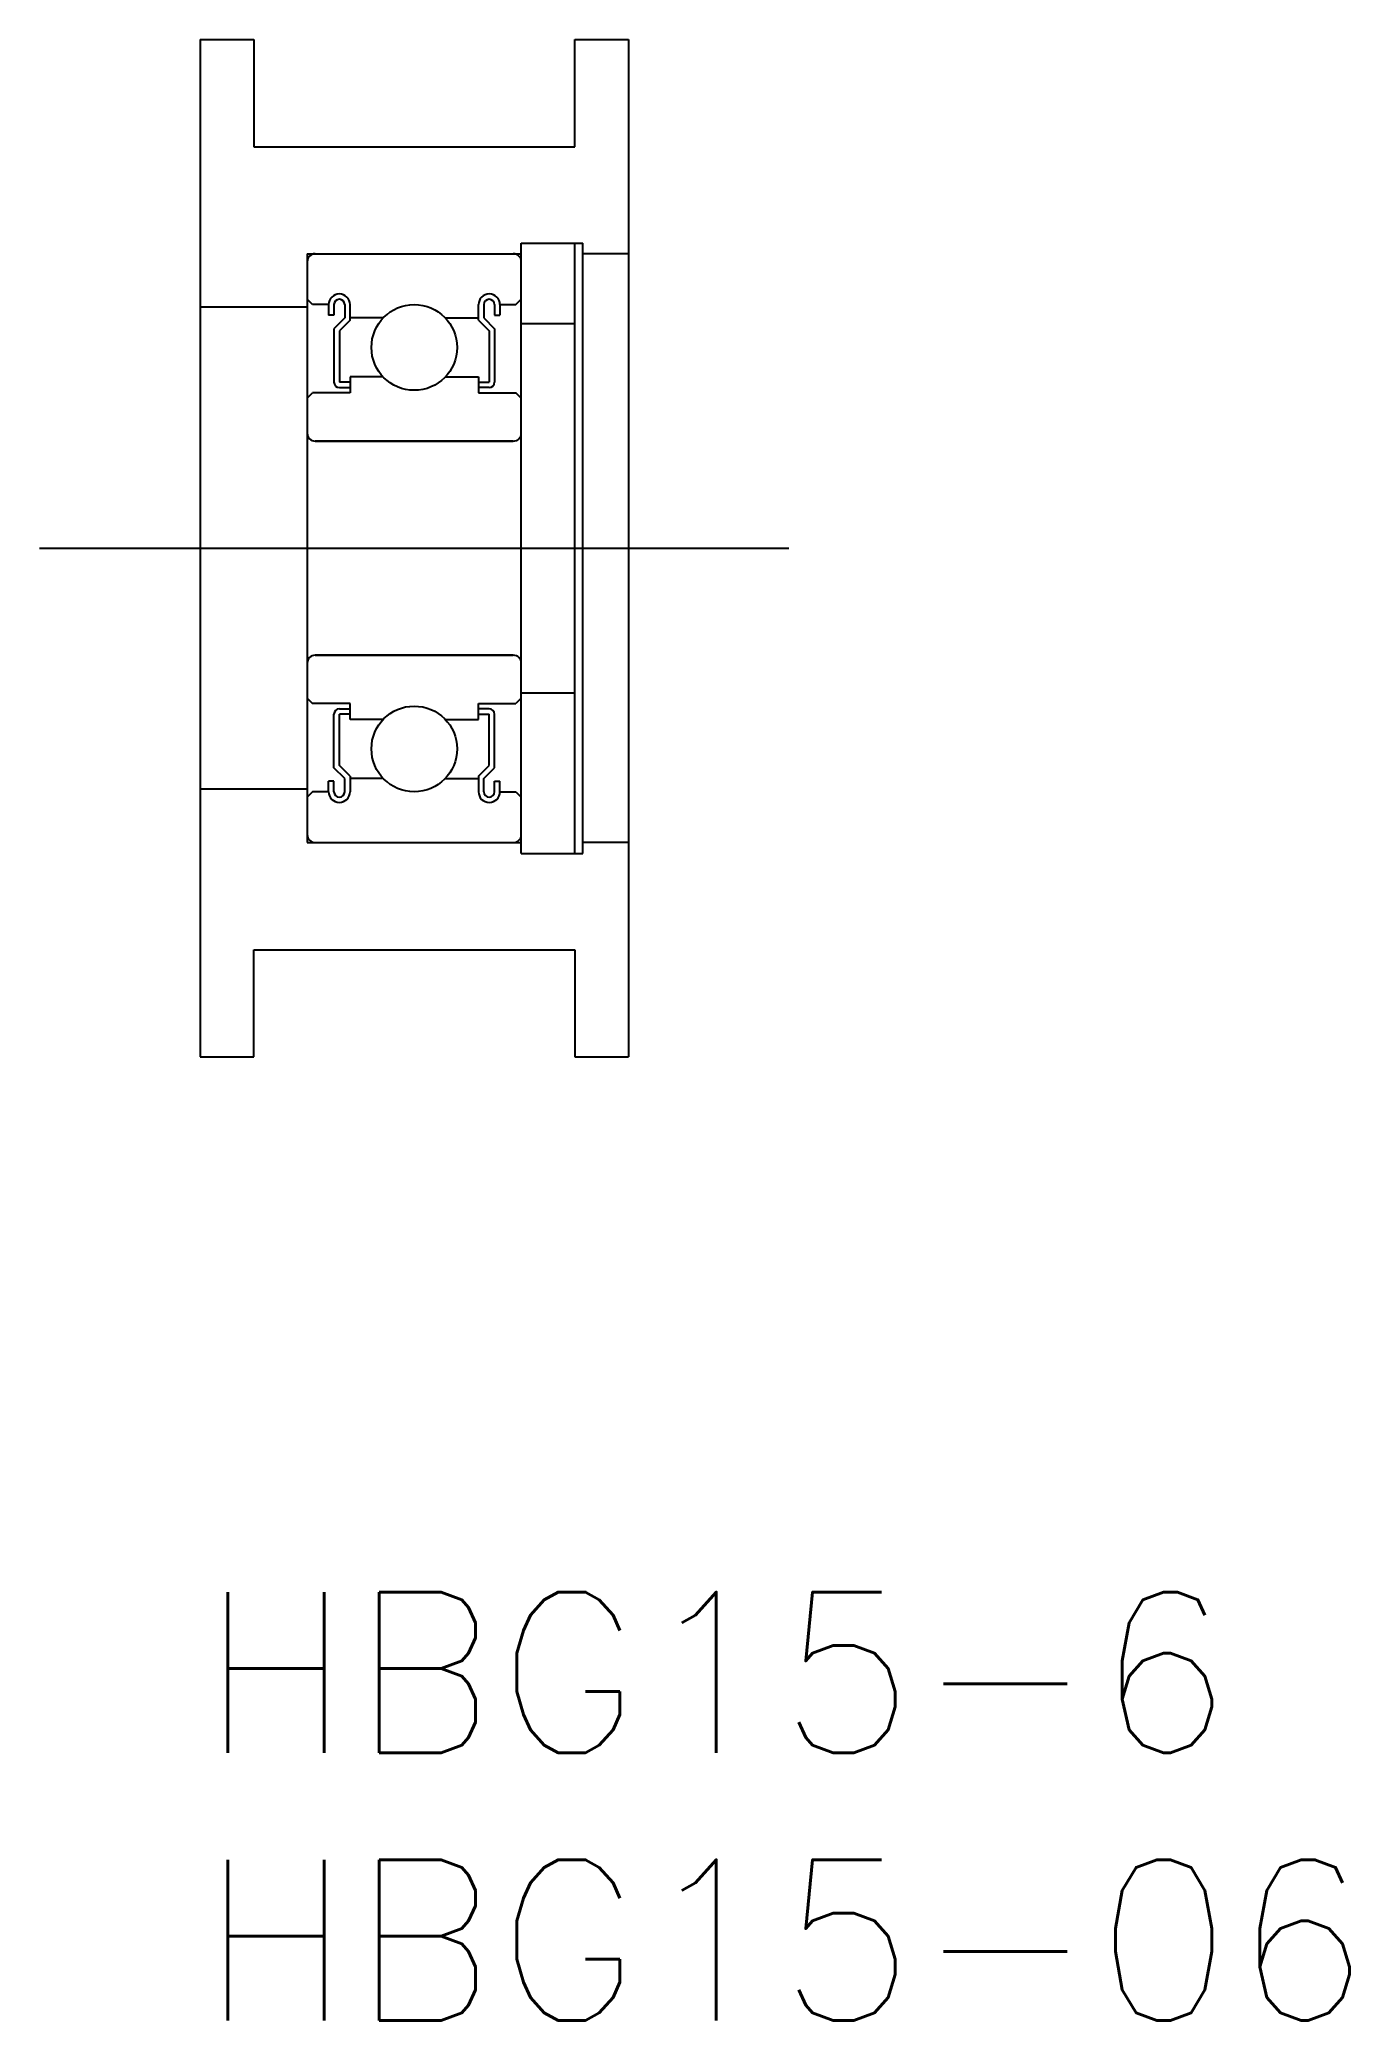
# Model space of a CAD drawing. Extents: x -3 to 21.5, y -8 to 29.
import ezdxf

# ---------------------------------------------------------------- set-up
doc = ezdxf.new("R2010")
doc.units = 0
doc.header["$LTSCALE"] = 0.5
doc.linetypes.add('CENTER', pattern=[50.8, 31.75, -6.35, 6.35, -6.35])
for name, color, linetype in [('MSM_CENTER', 1, 'CENTER'), ('MSM_CONTINUOUS', 7, 'CONTINUOUS'), ('MSM_PART_NUMBER', 7, 'CONTINUOUS')]:
    doc.layers.add(name, color=color, linetype=linetype)
doc.styles.get("Standard").update_dxf_attribs({"font": 'txt.shx', "height": 2, "bigfont": 'bigfont.shx'})

# ---------------------------------------------------------------- blocks, each defined once
blk = doc.blocks.new('*U8')
at = {"layer": 'MSM_PART_NUMBER'}
blk.add_text('HBG15-6', height=3, dxfattribs=at).set_placement((0, -3))
blk = doc.blocks.new('*U9')
at = {"layer": 'MSM_PART_NUMBER'}
blk.add_text('HBG15-06', height=3, dxfattribs=at).set_placement((0, -8))

msp = doc.modelspace()

# ---------------------------------------------------------------- linework, layer by layer
at = {"layer": 'MSM_CENTER'}
msp.add_line((-3, 19.5), (11, 19.5), dxfattribs=at)
at = {"layer": 'MSM_CONTINUOUS'}
for p, q in [((0, 29), (1, 29)), ((0, 29), (0, 10)), ((1, 29), (1, 27)), ((7, 27), (7, 29)), ((7, 29), (8, 29)), ((8, 29), (8, 10)), ((1, 27), (7, 27)), ((6, 13.8), (6, 25.2)), ((6, 25.2), (7.15, 25.2)), ((7, 13.8), (7, 25.2)), ((7.15, 13.8), (7.15, 25.2)), ((2, 25), (2, 14)), ((2, 25), (6, 25)), ((8, 25), (7.15, 25)), ((2.1, 24.05), (2, 24.15)), ((2.4, 24.05), (2.1, 24.05)), ((2.4, 24.05), (2.4, 23.85)), ((2.5, 24.05), (2.5, 23.85)), ((2.7, 24.05), (2.7, 23.8)), ((2.8, 23.759), (2.8, 24.05)), ((5.2, 23.759), (5.2, 24.05)), ((5.3, 24.05), (5.3, 23.8)), ((5.5, 24.05), (5.5, 23.85)), ((5.6, 24.05), (5.6, 23.85)), ((5.6, 24.05), (5.9, 24.05)), ((5.9, 24.05), (6, 24.15)), ((2, 24), (0, 24)), ((2.5, 23.85), (2.4, 23.85)), ((2.7, 23.8), (2.5, 23.6)), ((2.8, 23.759), (2.6, 23.559)), ((3.419, 23.8), (2.8, 23.8)), ((4.581, 23.8), (5.2, 23.8)), ((5.2, 23.759), (5.4, 23.559)), ((5.3, 23.8), (5.5, 23.6)), ((5.5, 23.85), (5.6, 23.85)), ((6, 23.7), (7, 23.7)), ((2.5, 23.6), (2.5, 22.6)), ((2.6, 23.559), (2.6, 22.6)), ((5.4, 23.559), (5.4, 22.6)), ((5.5, 23.6), (5.5, 22.6)), ((2.8, 22.6), (2.6, 22.6)), ((3.419, 22.7), (2.8, 22.7)), ((2.8, 22.7), (2.8, 22.4)), ((4.581, 22.7), (5.2, 22.7)), ((5.2, 22.7), (5.2, 22.4)), ((5.2, 22.6), (5.4, 22.6)), ((2, 22.3), (2.1, 22.4)), ((2.8, 22.4), (2.1, 22.4)), ((2.6, 22.5), (2.8, 22.5)), ((5.4, 22.5), (5.2, 22.5)), ((5.2, 22.4), (5.9, 22.4)), ((6, 22.3), (5.9, 22.4)), ((2.15, 21.5), (5.85, 21.5)), ((5.85, 21.5), (2.15, 21.5)), ((2.15, 17.5), (5.85, 17.5)), ((5.85, 17.5), (2.15, 17.5)), ((2, 16.7), (2.1, 16.6)), ((6, 16.7), (5.9, 16.6)), ((6, 16.8), (7, 16.8)), ((2.8, 16.6), (2.1, 16.6)), ((2.5, 15.4), (2.5, 16.4)), ((2.6, 16.5), (2.8, 16.5)), ((2.6, 15.441), (2.6, 16.4)), ((2.8, 16.4), (2.6, 16.4)), ((2.8, 16.3), (2.8, 16.6)), ((3.419, 16.3), (2.8, 16.3)), ((4.581, 16.3), (5.2, 16.3)), ((5.2, 16.6), (5.9, 16.6)), ((5.2, 16.3), (5.2, 16.6)), ((5.4, 16.5), (5.2, 16.5)), ((5.2, 16.4), (5.4, 16.4)), ((5.4, 15.441), (5.4, 16.4)), ((5.5, 15.4), (5.5, 16.4)), ((2.7, 15.2), (2.5, 15.4)), ((2.8, 15.241), (2.6, 15.441)), ((2.7, 14.95), (2.7, 15.2)), ((2.8, 15.241), (2.8, 14.95)), ((3.419, 15.2), (2.8, 15.2)), ((4.581, 15.2), (5.2, 15.2)), ((5.2, 15.241), (5.4, 15.441)), ((5.2, 15.241), (5.2, 14.95)), ((5.3, 15.2), (5.5, 15.4)), ((5.3, 14.95), (5.3, 15.2)), ((2, 15), (0, 15)), ((2.1, 14.95), (2, 14.85)), ((2.4, 14.95), (2.1, 14.95)), ((2.4, 14.95), (2.4, 15.15)), ((2.5, 15.15), (2.4, 15.15)), ((2.5, 14.95), (2.5, 15.15)), ((5.5, 14.95), (5.5, 15.15)), ((5.5, 15.15), (5.6, 15.15)), ((5.6, 14.95), (5.6, 15.15)), ((5.6, 14.95), (5.9, 14.95)), ((5.9, 14.95), (6, 14.85)), ((2, 14), (6, 14)), ((6, 13.8), (7.15, 13.8)), ((8, 14), (7.15, 14)), ((1, 12), (7, 12)), ((1, 10), (1, 12)), ((7, 12), (7, 10)), ((0, 10), (1, 10)), ((7, 10), (8, 10))]:
    msp.add_line(p, q, dxfattribs=at)
for centre in [(4, 23.25), (4, 15.75)]:
    msp.add_circle(centre, 0.8, dxfattribs=at)
for centre, radius, start, end in [((2.15, 24.85), 0.15, 90, 180), ((5.85, 24.85), 0.15, 360, 90), ((2.6, 24.05), 0.2, 0, 180), ((2.6, 24.05), 0.1, 0, 180), ((5.4, 24.05), 0.2, 0, 180), ((5.4, 24.05), 0.1, 0, 180), ((2.6, 22.6), 0.1, 180, 270), ((5.4, 22.6), 0.1, 270, 0), ((2.15, 21.65), 0.15, 180, 270), ((5.85, 21.65), 0.15, 270, 360), ((2.15, 17.35), 0.15, 90, 180), ((5.85, 17.35), 0.15, 360, 90), ((2.6, 16.4), 0.1, 90, 180), ((5.4, 16.4), 0.1, 360, 90), ((2.6, 14.95), 0.2, 180, 0), ((2.6, 14.95), 0.1, 180, 0), ((5.4, 14.95), 0.2, 180, 0), ((5.4, 14.95), 0.1, 180, 0), ((2.15, 14.15), 0.15, 180, 270), ((5.85, 14.15), 0.15, 270, 360)]:
    msp.add_arc(centre, radius, start, end, dxfattribs=at)

# ---------------------------------------------------------------- block references
for name in ['*U8', '*U9']:
    msp.add_blockref(name, (0, 0), dxfattribs=at)

doc.saveas('drawing.dxf')
